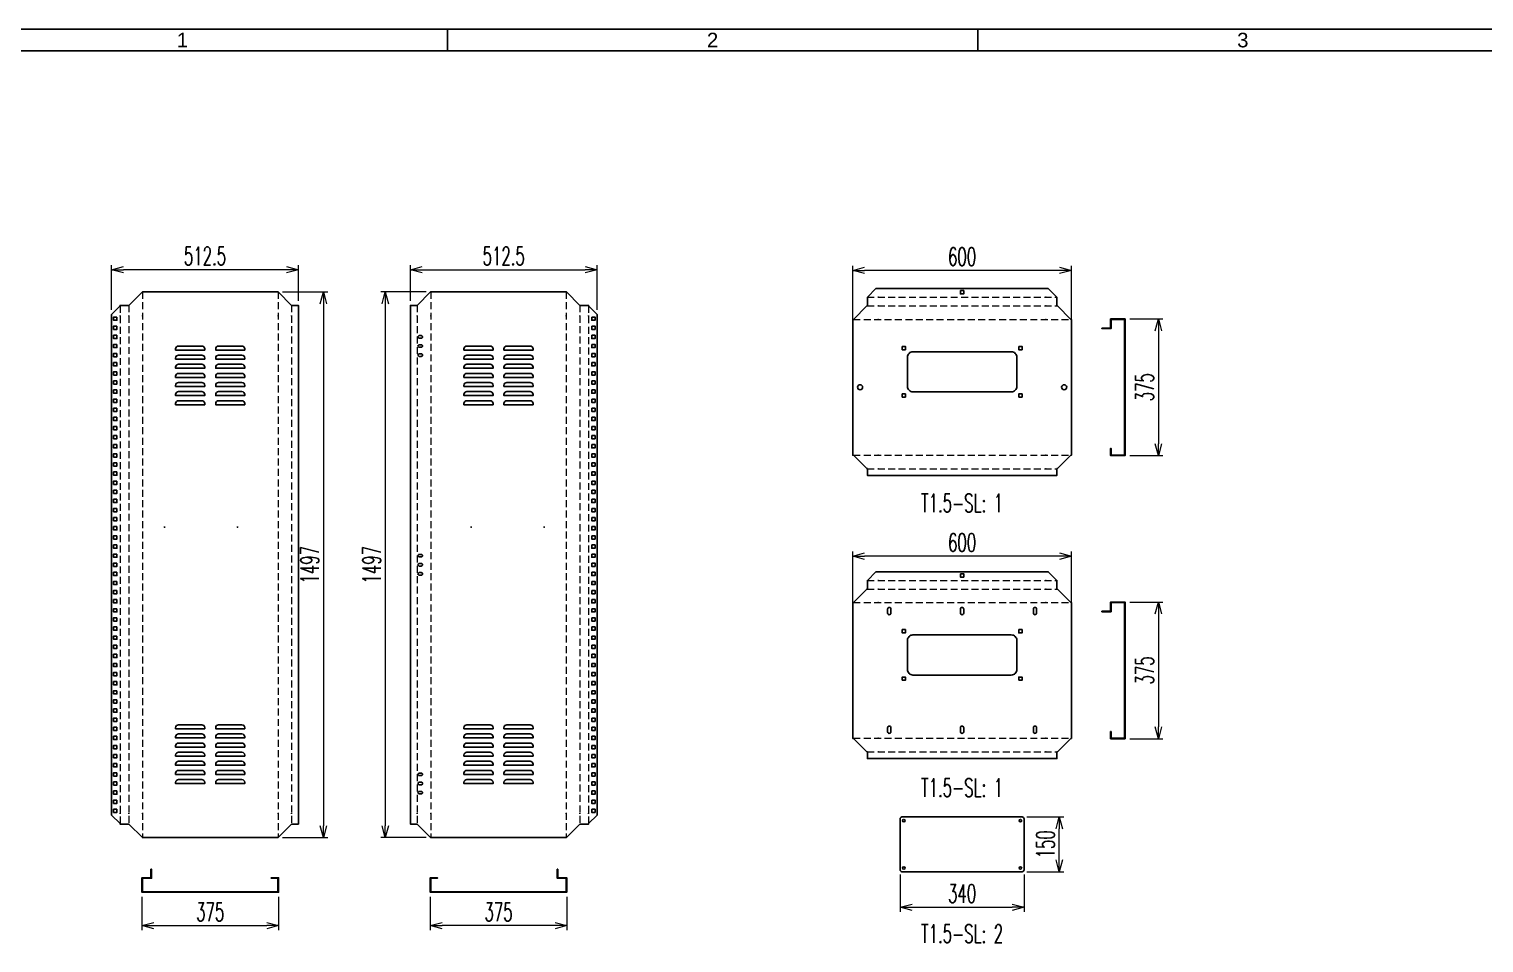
# Model space of a CAD drawing. Header units: millimetres. Extents: x 28713 to 59118, y -54378 to -19615.
# Drawn here: x 41665 to 45658, y -44869 to -42363 of the extents above; entities that cross this region are included whole.
import ezdxf
from ezdxf.enums import TextEntityAlignment as Align

# ---------------------------------------------------------------- set-up
doc = ezdxf.new("R2010")
doc.units = ezdxf.units.MM
doc.header["$LTSCALE"] = 3
doc.linetypes.add('HIDDEN', pattern=[9.525, 6.35, -3.175])
doc.layers.add('@.DM. NÉT ĐỨT', color=8, linetype='HIDDEN', lineweight=9)
for name, color, linetype in [('@.TEXT', 7, 'Continuous'), ('@.VISIBLE', 7, 'Continuous'), ('dim', 7, 'Continuous')]:
    doc.layers.add(name, color=color, linetype=linetype)
doc.styles.add('Ann_w01', font='romans.shx', dxfattribs={"width": 0.6, "bigfont": 'chineset.shx'})
doc.styles.add('Arial', font='arial.ttf')
doc.dimstyles.new('Dim 01_SC25', dxfattribs={"dimscale": 25, "dimtxt": 2, "dimasz": 1.3, "dimexe": 0.5, "dimexo": 0.5, "dimgap": 0.5, "dimtad": 1, "dimdec": 1, "dimzin": 12, "dimdsep": 46, "dimtxsty": 'Ann_w01', "dimblk": 'OPEN30', "dimcen": 1.5, "dimclrd": 6, "dimclre": 6, "dimclrt": 3, "dimadec": 1, "dimazin": 3, "dimtm": 1e-09, "dimtfac": 1, "dimtdec": 1, "dimtmove": 0, "dimatfit": 3, "dimldrblk": 'OPEN30', "dimfxl": 1, "dimtolj": 1, "dimlwd": 20, "dimlwe": 20, "dimarcsym": 0})

# ---------------------------------------------------------------- blocks, each defined once
blk = doc.blocks.new('_Open30')
at = {"color": 0, "linetype": 'ByBlock', "lineweight": -2}
for p, q in [((-1, 0.27), (0, 0)), ((0, 0), (-1, -0.27)), ((0, 0), (-1, 0))]:
    blk.add_line(p, q, dxfattribs=at)
blk = doc.blocks.new('*D158')
at = {"layer": 'Defpoints', "color": 0, "transparency": 16777216}
for p in [(42766, -44730.3), (43141, -44730.3), (42766, -44821.5)]:
    blk.add_point(p, dxfattribs=at)
at = {"layer": 'dim', "color": 6, "lineweight": 20, "transparency": 16777216}
for p, q in [((42766, -44742.8), (42766, -44834)), ((43141, -44742.8), (43141, -44834)), ((43108.5, -44821.5), (42798.5, -44821.5))]:
    blk.add_line(p, q, dxfattribs=at)
at = {"layer": 'dim', "color": 6, "lineweight": 20, "transparency": 16777216, "xscale": 32.5, "yscale": 32.5, "zscale": 32.5, "rotation": 180}
blk.add_blockref('_Open30', (42766, -44821.5), dxfattribs=at)
at = {"layer": 'dim', "color": 6, "lineweight": 20, "transparency": 16777216, "xscale": 32.5, "yscale": 32.5, "zscale": 32.5}
blk.add_blockref('_Open30', (43141, -44821.5), dxfattribs=at)
at = {"layer": 'dim', "color": 3, "transparency": 16777216, "insert": (42953.5, -44784), "char_height": 50, "attachment_point": 5, "style": 'Ann_w01'}
blk.add_mtext('\\A1;375', dxfattribs=at)
blk = doc.blocks.new('*D159')
at = {"layer": 'Defpoints', "color": 0, "transparency": 16777216}
for p in [(42767.3, -43083.3), (42642.8, -44580.3), (42767.3, -44580.3)]:
    blk.add_point(p, dxfattribs=at)
at = {"layer": 'dim', "color": 6, "lineweight": 20, "transparency": 16777216}
for p, q in [((42754.8, -43083.3), (42630.3, -43083.3)), ((42642.8, -43115.8), (42642.8, -44547.8)), ((42754.8, -44580.3), (42630.3, -44580.3))]:
    blk.add_line(p, q, dxfattribs=at)
at = {"layer": 'dim', "color": 6, "lineweight": 20, "transparency": 16777216, "xscale": 32.5, "yscale": 32.5, "zscale": 32.5}
for p, rotation in [((42642.8, -43083.3), 90), ((42642.8, -44580.3), 270)]:
    blk.add_blockref('_Open30', p, dxfattribs=dict(at, rotation=rotation))
at = {"layer": 'dim', "color": 3, "transparency": 16777216, "insert": (42605.3, -43831.8), "char_height": 50, "attachment_point": 5, "rotation": 90, "style": 'Ann_w01'}
blk.add_mtext('\\A1;1497', dxfattribs=at)
blk = doc.blocks.new('*D160')
at = {"layer": 'Defpoints', "color": 0, "transparency": 16777216}
for p in [(43224.1, -43022.4), (42711.6, -43120.3), (43224.1, -43145.3)]:
    blk.add_point(p, dxfattribs=at)
at = {"layer": 'dim', "color": 6, "lineweight": 20, "transparency": 16777216}
for p, q in [((42711.6, -43107.8), (42711.6, -43009.9)), ((42744.1, -43022.4), (43191.6, -43022.4)), ((43224.1, -43132.8), (43224.1, -43009.9))]:
    blk.add_line(p, q, dxfattribs=at)
at = {"layer": 'dim', "color": 6, "lineweight": 20, "transparency": 16777216, "xscale": 32.5, "yscale": 32.5, "zscale": 32.5, "rotation": 180}
blk.add_blockref('_Open30', (42711.6, -43022.4), dxfattribs=at)
at = {"layer": 'dim', "color": 6, "lineweight": 20, "transparency": 16777216, "xscale": 32.5, "yscale": 32.5, "zscale": 32.5}
blk.add_blockref('_Open30', (43224.1, -43022.4), dxfattribs=at)
at = {"layer": 'dim', "color": 3, "transparency": 16777216, "insert": (42967.8, -42984.9), "char_height": 50, "attachment_point": 5, "style": 'Ann_w01'}
blk.add_mtext('\\A1;512.5', dxfattribs=at)
blk = doc.blocks.new('*D161')
at = {"layer": 'Defpoints', "color": 0, "transparency": 16777216}
for p in [(41974.8, -44730.3), (42349.8, -44730.3), (42349.8, -44821.5)]:
    blk.add_point(p, dxfattribs=at)
at = {"layer": 'dim', "color": 6, "lineweight": 20, "transparency": 16777216}
for p, q in [((41974.8, -44742.8), (41974.8, -44834)), ((42349.8, -44742.8), (42349.8, -44834)), ((42007.3, -44821.5), (42317.3, -44821.5))]:
    blk.add_line(p, q, dxfattribs=at)
at = {"layer": 'dim', "color": 6, "lineweight": 20, "transparency": 16777216, "xscale": 32.5, "yscale": 32.5, "zscale": 32.5, "rotation": 180}
blk.add_blockref('_Open30', (41974.8, -44821.5), dxfattribs=at)
at = {"layer": 'dim', "color": 6, "lineweight": 20, "transparency": 16777216, "xscale": 32.5, "yscale": 32.5, "zscale": 32.5}
blk.add_blockref('_Open30', (42349.8, -44821.5), dxfattribs=at)
at = {"layer": 'dim', "color": 3, "transparency": 16777216, "insert": (42162.3, -44784), "char_height": 50, "attachment_point": 5, "style": 'Ann_w01'}
blk.add_mtext('\\A1;375', dxfattribs=at)
blk = doc.blocks.new('*D162')
at = {"layer": 'Defpoints', "color": 0, "transparency": 16777216}
for p in [(42348.5, -43083.3), (42348.5, -44580.3), (42473, -44580.3)]:
    blk.add_point(p, dxfattribs=at)
at = {"layer": 'dim', "color": 6, "lineweight": 20, "transparency": 16777216}
for p, q in [((42361, -43083.3), (42485.5, -43083.3)), ((42473, -43115.8), (42473, -44547.8)), ((42361, -44580.3), (42485.5, -44580.3))]:
    blk.add_line(p, q, dxfattribs=at)
at = {"layer": 'dim', "color": 6, "lineweight": 20, "transparency": 16777216, "xscale": 32.5, "yscale": 32.5, "zscale": 32.5}
for p, rotation in [((42473, -43083.3), 90), ((42473, -44580.3), 270)]:
    blk.add_blockref('_Open30', p, dxfattribs=dict(at, rotation=rotation))
at = {"layer": 'dim', "color": 3, "transparency": 16777216, "insert": (42435.5, -43831.8), "char_height": 50, "attachment_point": 5, "rotation": 90, "style": 'Ann_w01'}
blk.add_mtext('\\A1;1497', dxfattribs=at)
blk = doc.blocks.new('*D163')
at = {"layer": 'Defpoints', "color": 0, "transparency": 16777216}
for p in [(41891.7, -43022.4), (41891.7, -43145.3), (42404.2, -43120.3)]:
    blk.add_point(p, dxfattribs=at)
at = {"layer": 'dim', "color": 6, "lineweight": 20, "transparency": 16777216}
for p, q in [((41891.7, -43132.8), (41891.7, -43009.9)), ((42371.7, -43022.4), (41924.2, -43022.4)), ((42404.2, -43107.8), (42404.2, -43009.9))]:
    blk.add_line(p, q, dxfattribs=at)
at = {"layer": 'dim', "color": 6, "lineweight": 20, "transparency": 16777216, "xscale": 32.5, "yscale": 32.5, "zscale": 32.5, "rotation": 180}
blk.add_blockref('_Open30', (41891.7, -43022.4), dxfattribs=at)
at = {"layer": 'dim', "color": 6, "lineweight": 20, "transparency": 16777216, "xscale": 32.5, "yscale": 32.5, "zscale": 32.5}
blk.add_blockref('_Open30', (42404.2, -43022.4), dxfattribs=at)
at = {"layer": 'dim', "color": 3, "transparency": 16777216, "insert": (42148, -42984.9), "char_height": 50, "attachment_point": 5, "style": 'Ann_w01'}
blk.add_mtext('\\A1;512.5', dxfattribs=at)
blk = doc.blocks.new('*D164')
at = {"layer": 'Defpoints', "color": 0, "transparency": 16777216}
for p in [(44673, -43934.3), (44673, -44309.3), (44764.2, -44309.3)]:
    blk.add_point(p, dxfattribs=at)
at = {"layer": 'dim', "color": 6, "lineweight": 20, "transparency": 16777216}
for p, q in [((44685.5, -43934.3), (44776.7, -43934.3)), ((44764.2, -43966.8), (44764.2, -44276.8)), ((44685.5, -44309.3), (44776.7, -44309.3))]:
    blk.add_line(p, q, dxfattribs=at)
at = {"layer": 'dim', "color": 6, "lineweight": 20, "transparency": 16777216, "xscale": 32.5, "yscale": 32.5, "zscale": 32.5}
for p, rotation in [((44764.2, -43934.3), 90), ((44764.2, -44309.3), 270)]:
    blk.add_blockref('_Open30', p, dxfattribs=dict(at, rotation=rotation))
at = {"layer": 'dim', "color": 3, "transparency": 16777216, "insert": (44726.7, -44121.8), "char_height": 50, "attachment_point": 5, "rotation": 90, "style": 'Ann_w01'}
blk.add_mtext('\\A1;375', dxfattribs=at)
blk = doc.blocks.new('*D165')
at = {"layer": 'Defpoints', "color": 0, "transparency": 16777216}
for p in [(43925.7, -43808.3), (43925.7, -44308), (44525.7, -44308)]:
    blk.add_point(p, dxfattribs=at)
at = {"layer": 'dim', "color": 6, "lineweight": 20, "transparency": 16777216}
for p, q in [((43925.7, -44295.5), (43925.7, -43795.8)), ((44493.2, -43808.3), (43958.2, -43808.3)), ((44525.7, -44295.5), (44525.7, -43795.8))]:
    blk.add_line(p, q, dxfattribs=at)
at = {"layer": 'dim', "color": 6, "lineweight": 20, "transparency": 16777216, "xscale": 32.5, "yscale": 32.5, "zscale": 32.5, "rotation": 180}
blk.add_blockref('_Open30', (43925.7, -43808.3), dxfattribs=at)
at = {"layer": 'dim', "color": 6, "lineweight": 20, "transparency": 16777216, "xscale": 32.5, "yscale": 32.5, "zscale": 32.5}
blk.add_blockref('_Open30', (44525.7, -43808.3), dxfattribs=at)
at = {"layer": 'dim', "color": 3, "transparency": 16777216, "insert": (44225.7, -43770.8), "char_height": 50, "attachment_point": 5, "style": 'Ann_w01'}
blk.add_mtext('\\A1;600', dxfattribs=at)
blk = doc.blocks.new('*D166')
at = {"layer": 'Defpoints', "color": 0, "transparency": 16777216}
for p in [(44673, -43157.5), (44673, -43532.5), (44764.2, -43532.5)]:
    blk.add_point(p, dxfattribs=at)
at = {"layer": 'dim', "color": 6, "lineweight": 20, "transparency": 16777216}
for p, q in [((44685.5, -43157.5), (44776.7, -43157.5)), ((44764.2, -43190), (44764.2, -43500)), ((44685.5, -43532.5), (44776.7, -43532.5))]:
    blk.add_line(p, q, dxfattribs=at)
at = {"layer": 'dim', "color": 6, "lineweight": 20, "transparency": 16777216, "xscale": 32.5, "yscale": 32.5, "zscale": 32.5}
for p, rotation in [((44764.2, -43157.5), 90), ((44764.2, -43532.5), 270)]:
    blk.add_blockref('_Open30', p, dxfattribs=dict(at, rotation=rotation))
at = {"layer": 'dim', "color": 3, "transparency": 16777216, "insert": (44726.7, -43345), "char_height": 50, "attachment_point": 5, "rotation": 90, "style": 'Ann_w01'}
blk.add_mtext('\\A1;375', dxfattribs=at)
blk = doc.blocks.new('*D167')
at = {"layer": 'Defpoints', "color": 0, "transparency": 16777216}
for p in [(43925.7, -43024.3), (43925.7, -43531.2), (44525.7, -43531.2)]:
    blk.add_point(p, dxfattribs=at)
at = {"layer": 'dim', "color": 6, "lineweight": 20, "transparency": 16777216}
for p, q in [((43925.7, -43518.7), (43925.7, -43011.8)), ((44493.2, -43024.3), (43958.2, -43024.3)), ((44525.7, -43518.7), (44525.7, -43011.8))]:
    blk.add_line(p, q, dxfattribs=at)
at = {"layer": 'dim', "color": 6, "lineweight": 20, "transparency": 16777216, "xscale": 32.5, "yscale": 32.5, "zscale": 32.5, "rotation": 180}
blk.add_blockref('_Open30', (43925.7, -43024.3), dxfattribs=at)
at = {"layer": 'dim', "color": 6, "lineweight": 20, "transparency": 16777216, "xscale": 32.5, "yscale": 32.5, "zscale": 32.5}
blk.add_blockref('_Open30', (44525.7, -43024.3), dxfattribs=at)
at = {"layer": 'dim', "color": 3, "transparency": 16777216, "insert": (44225.7, -42986.8), "char_height": 50, "attachment_point": 5, "style": 'Ann_w01'}
blk.add_mtext('\\A1;600', dxfattribs=at)
blk = doc.blocks.new('*D168')
at = {"layer": 'Defpoints', "color": 0, "transparency": 16777216}
for p in [(44055.7, -44668.7), (44395.7, -44668.7), (44395.7, -44771.2)]:
    blk.add_point(p, dxfattribs=at)
at = {"layer": 'dim', "color": 6, "lineweight": 20, "transparency": 16777216}
for p, q in [((44055.7, -44681.2), (44055.7, -44783.7)), ((44395.7, -44681.2), (44395.7, -44783.7)), ((44088.2, -44771.2), (44363.2, -44771.2))]:
    blk.add_line(p, q, dxfattribs=at)
at = {"layer": 'dim', "color": 6, "lineweight": 20, "transparency": 16777216, "xscale": 32.5, "yscale": 32.5, "zscale": 32.5, "rotation": 180}
blk.add_blockref('_Open30', (44055.7, -44771.2), dxfattribs=at)
at = {"layer": 'dim', "color": 6, "lineweight": 20, "transparency": 16777216, "xscale": 32.5, "yscale": 32.5, "zscale": 32.5}
blk.add_blockref('_Open30', (44395.7, -44771.2), dxfattribs=at)
at = {"layer": 'dim', "color": 3, "transparency": 16777216, "insert": (44225.7, -44733.7), "char_height": 50, "attachment_point": 5, "style": 'Ann_w01'}
blk.add_mtext('\\A1;340', dxfattribs=at)
blk = doc.blocks.new('*D169')
at = {"layer": 'Defpoints', "color": 0, "transparency": 16777216}
for p in [(44390.7, -44523.7), (44492.1, -44523.7), (44390.7, -44673.7)]:
    blk.add_point(p, dxfattribs=at)
at = {"layer": 'dim', "color": 6, "lineweight": 20, "transparency": 16777216}
for p, q in [((44403.2, -44523.7), (44504.6, -44523.7)), ((44492.1, -44641.2), (44492.1, -44556.2)), ((44403.2, -44673.7), (44504.6, -44673.7))]:
    blk.add_line(p, q, dxfattribs=at)
at = {"layer": 'dim', "color": 6, "lineweight": 20, "transparency": 16777216, "xscale": 32.5, "yscale": 32.5, "zscale": 32.5}
for p, rotation in [((44492.1, -44523.7), 90), ((44492.1, -44673.7), 270)]:
    blk.add_blockref('_Open30', p, dxfattribs=dict(at, rotation=rotation))
at = {"layer": 'dim', "color": 3, "transparency": 16777216, "insert": (44454.6, -44598.7), "char_height": 50, "attachment_point": 5, "rotation": 90, "style": 'Ann_w01'}
blk.add_mtext('\\A1;150', dxfattribs=at)
blk = doc.blocks.new('KHUNG BAN VE (Made by Tung)')
at = {"layer": '@.VISIBLE', "color": 8}
for p, q in [((75.75, 207), (75.75, 210)), ((148.5, 207), (148.5, 210))]:
    blk.add_line(p, q, dxfattribs=at)
for points in [[(0, 0), (297, 0), (297, 210), (0, 210)], [(3, 3), (294, 3), (294, 207), (3, 207)]]:
    blk.add_lwpolyline(points, close=True, dxfattribs=at)
at = {"layer": '@.TEXT', "color": 1, "style": 'Arial'}
for s, p in [('1', (39.375, 208.5)), ('2', (112.125, 208.5)), ('3', (184.875, 208.5))]:
    blk.add_text(s, height=2, dxfattribs=at).set_placement(p, align=Align.MIDDLE_CENTER)
for tag, height, p in [('DESIGNER_NAME', 2, (38, 15.5)), ('PROJECT_CODE', 2, (258.5, 15.5)), ('SCALE', 2, (289, 15.5)), ('APPROVED_NAME', 2, (38, 10.5)), ('DRAWING_NAME', 4, (173, 8)), ('CUSTOMER_NAME', 2, (258.5, 10.5)), ('PAGE', 2, (289, 10.5)), ('TOTAL', 2, (289, 5.5))]:
    blk.add_attdef(tag, text='', height=height, dxfattribs=at).set_placement(p, align=Align.MIDDLE_CENTER)

msp = doc.modelspace()

# ---------------------------------------------------------------- linework, layer by layer
at = {"color": 1}
for p, q in [((43996.64, -43098.03), (43994.64, -43098.03)), ((44454.76, -43098.03), (44456.76, -43098.03)), ((41915.31, -43148.25), (41915.31, -43150.25)), ((41939.01, -43148.25), (41939.01, -43150.25)), ((41976.21, -43148.25), (41976.21, -43150.25)), ((42348.41, -43148.25), (42348.41, -43150.25)), ((42385.61, -43148.25), (42385.61, -43150.25)), ((42730.15, -43148.25), (42730.15, -43150.25)), ((42767.35, -43148.25), (42767.35, -43150.25)), ((43139.55, -43148.25), (43139.55, -43150.25)), ((43176.75, -43148.25), (43176.75, -43150.25)), ((43200.45, -43148.25), (43200.45, -43150.25)), ((43996.64, -43121.73), (43994.64, -43121.73)), ((44454.76, -43121.73), (44456.76, -43121.73)), ((43996.64, -43158.93), (43994.64, -43158.93)), ((44454.76, -43158.93), (44456.76, -43158.93)), ((43996.64, -43531.13), (43994.64, -43531.13)), ((44454.76, -43531.13), (44456.76, -43531.13)), ((43996.64, -43568.33), (43994.64, -43568.33)), ((44454.76, -43568.33), (44456.76, -43568.33)), ((42038.31, -43728.33), (42036.31, -43728.33)), ((42037.31, -43727.33), (42037.31, -43729.33)), ((42238.31, -43728.33), (42236.31, -43728.33)), ((42237.31, -43727.33), (42237.31, -43729.33)), ((42877.45, -43728.33), (42879.45, -43728.33)), ((42878.45, -43727.33), (42878.45, -43729.33)), ((43077.45, -43728.33), (43079.45, -43728.33)), ((43078.45, -43727.33), (43078.45, -43729.33)), ((43996.64, -43874.76), (43994.64, -43874.76)), ((44454.76, -43874.76), (44456.76, -43874.76)), ((43996.64, -43898.46), (43994.64, -43898.46)), ((44454.76, -43898.46), (44456.76, -43898.46)), ((43996.64, -43935.66), (43994.64, -43935.66)), ((44454.76, -43935.66), (44456.76, -43935.66)), ((43996.64, -44307.86), (43994.64, -44307.86)), ((44454.76, -44307.86), (44456.76, -44307.86)), ((43996.64, -44345.06), (43994.64, -44345.06)), ((44454.76, -44345.06), (44456.76, -44345.06)), ((41915.31, -44515.42), (41915.31, -44513.42)), ((41939.01, -44515.42), (41939.01, -44513.42)), ((41976.21, -44515.42), (41976.21, -44513.42)), ((42348.41, -44515.42), (42348.41, -44513.42)), ((42385.61, -44515.42), (42385.61, -44513.42)), ((42730.15, -44515.42), (42730.15, -44513.42)), ((42767.35, -44515.42), (42767.35, -44513.42)), ((43139.55, -44515.42), (43139.55, -44513.42)), ((43176.75, -44515.42), (43176.75, -44513.42)), ((43200.45, -44515.42), (43200.45, -44513.42))]:
    msp.add_line(p, q, dxfattribs=at)
for points in [[(44525.7, -43158.83), (44525.7, -43531.23), (44524.2, -43531.23), (44487.2, -43568.23), (44485.7, -43568.23), (44485.7, -43586.93), (43965.7, -43586.93), (43965.7, -43568.23), (43964.2, -43568.23), (43927.2, -43531.23), (43925.7, -43531.23), (43925.7, -43158.83), (43927.2, -43158.83), (43964.2, -43121.83), (43965.7, -43121.83), (43965.7, -43097.93), (43989.2, -43074.43), (44462.2, -43074.43), (44485.7, -43097.93), (44485.7, -43121.83), (44487.2, -43121.83), (44524.2, -43158.83)], [(42348.51, -44580.33), (41976.11, -44580.33), (41939.11, -44543.33), (41915.21, -44543.33), (41915.21, -44541.83), (41891.71, -44518.33), (41891.71, -43145.33), (41915.21, -43121.83), (41915.21, -43120.33), (41939.11, -43120.33), (41976.11, -43083.33), (42348.51, -43083.33), (42385.51, -43120.33), (42404.21, -43120.33), (42404.21, -44543.33), (42385.51, -44543.33)], [(42767.25, -44580.33), (43139.65, -44580.33), (43176.65, -44543.33), (43200.55, -44543.33), (43200.55, -44541.83), (43224.05, -44518.33), (43224.05, -43145.33), (43200.55, -43121.83), (43200.55, -43120.33), (43176.65, -43120.33), (43139.65, -43083.33), (42767.25, -43083.33), (42730.25, -43120.33), (42711.55, -43120.33), (42711.55, -44543.33), (42730.25, -44543.33)], [(44221.2, -43079.93), (44230.2, -43079.93), (44230.2, -43088.93), (44221.2, -43088.93)], [(41906.21, -43152.33), (41897.21, -43152.33), (41897.21, -43161.33), (41906.21, -43161.33)], [(43209.55, -43152.33), (43218.55, -43152.33), (43218.55, -43161.33), (43209.55, -43161.33)], [(41906.21, -43177.33), (41897.21, -43177.33), (41897.21, -43186.33), (41906.21, -43186.33)], [(43209.55, -43177.33), (43218.55, -43177.33), (43218.55, -43186.33), (43209.55, -43186.33)], [(44609.5, -43182.53), (44633, -43182.53), (44633, -43157.53), (44673, -43157.53), (44673, -43532.53), (44633, -43532.53), (44633, -43512.53), (44634.5, -43512.53), (44634.5, -43531.03), (44671.5, -43531.03), (44671.5, -43159.03), (44634.5, -43159.03), (44634.5, -43184.03), (44609.5, -43184.03)], [(41906.21, -43202.33), (41897.21, -43202.33), (41897.21, -43211.33), (41906.21, -43211.33)], [(41906.21, -43227.33), (41897.21, -43227.33), (41897.21, -43236.33), (41906.21, -43236.33)], [(43209.55, -43202.33), (43218.55, -43202.33), (43218.55, -43211.33), (43209.55, -43211.33)], [(43209.55, -43227.33), (43218.55, -43227.33), (43218.55, -43236.33), (43209.55, -43236.33)], [(44061.2, -43233.03), (44070.2, -43233.03), (44070.2, -43242.03), (44061.2, -43242.03)], [(44381.2, -43233.03), (44390.2, -43233.03), (44390.2, -43242.03), (44381.2, -43242.03)], [(41906.21, -43252.33), (41897.21, -43252.33), (41897.21, -43261.33), (41906.21, -43261.33)], [(43209.55, -43252.33), (43218.55, -43252.33), (43218.55, -43261.33), (43209.55, -43261.33)], [(41906.21, -43277.33), (41897.21, -43277.33), (41897.21, -43286.33), (41906.21, -43286.33)], [(41906.21, -43302.33), (41897.21, -43302.33), (41897.21, -43311.33), (41906.21, -43311.33)], [(43209.55, -43277.33), (43218.55, -43277.33), (43218.55, -43286.33), (43209.55, -43286.33)], [(43209.55, -43302.33), (43218.55, -43302.33), (43218.55, -43311.33), (43209.55, -43311.33)], [(41906.21, -43327.33), (41897.21, -43327.33), (41897.21, -43336.33), (41906.21, -43336.33)], [(41906.21, -43352.33), (41897.21, -43352.33), (41897.21, -43361.33), (41906.21, -43361.33)], [(43209.55, -43327.33), (43218.55, -43327.33), (43218.55, -43336.33), (43209.55, -43336.33)], [(43209.55, -43352.33), (43218.55, -43352.33), (43218.55, -43361.33), (43209.55, -43361.33)], [(41906.21, -43377.33), (41897.21, -43377.33), (41897.21, -43386.33), (41906.21, -43386.33)], [(43209.55, -43377.33), (43218.55, -43377.33), (43218.55, -43386.33), (43209.55, -43386.33)], [(44061.2, -43372.03), (44070.2, -43372.03), (44070.2, -43363.03), (44061.2, -43363.03)], [(44381.2, -43372.03), (44390.2, -43372.03), (44390.2, -43363.03), (44381.2, -43363.03)], [(41906.21, -43402.33), (41897.21, -43402.33), (41897.21, -43411.33), (41906.21, -43411.33)], [(41906.21, -43427.33), (41897.21, -43427.33), (41897.21, -43436.33), (41906.21, -43436.33)], [(43209.55, -43402.33), (43218.55, -43402.33), (43218.55, -43411.33), (43209.55, -43411.33)], [(43209.55, -43427.33), (43218.55, -43427.33), (43218.55, -43436.33), (43209.55, -43436.33)], [(41906.21, -43452.33), (41897.21, -43452.33), (41897.21, -43461.33), (41906.21, -43461.33)], [(43209.55, -43452.33), (43218.55, -43452.33), (43218.55, -43461.33), (43209.55, -43461.33)], [(41906.21, -43477.33), (41897.21, -43477.33), (41897.21, -43486.33), (41906.21, -43486.33)], [(41906.21, -43502.33), (41897.21, -43502.33), (41897.21, -43511.33), (41906.21, -43511.33)], [(43209.55, -43477.33), (43218.55, -43477.33), (43218.55, -43486.33), (43209.55, -43486.33)], [(43209.55, -43502.33), (43218.55, -43502.33), (43218.55, -43511.33), (43209.55, -43511.33)], [(41906.21, -43527.33), (41897.21, -43527.33), (41897.21, -43536.33), (41906.21, -43536.33)], [(41906.21, -43552.33), (41897.21, -43552.33), (41897.21, -43561.33), (41906.21, -43561.33)], [(43209.55, -43527.33), (43218.55, -43527.33), (43218.55, -43536.33), (43209.55, -43536.33)], [(43209.55, -43552.33), (43218.55, -43552.33), (43218.55, -43561.33), (43209.55, -43561.33)], [(41906.21, -43577.33), (41897.21, -43577.33), (41897.21, -43586.33), (41906.21, -43586.33)], [(43209.55, -43577.33), (43218.55, -43577.33), (43218.55, -43586.33), (43209.55, -43586.33)], [(41906.21, -43602.33), (41897.21, -43602.33), (41897.21, -43611.33), (41906.21, -43611.33)], [(41906.21, -43627.33), (41897.21, -43627.33), (41897.21, -43636.33), (41906.21, -43636.33)], [(43209.55, -43602.33), (43218.55, -43602.33), (43218.55, -43611.33), (43209.55, -43611.33)], [(43209.55, -43627.33), (43218.55, -43627.33), (43218.55, -43636.33), (43209.55, -43636.33)], [(41906.21, -43652.33), (41897.21, -43652.33), (41897.21, -43661.33), (41906.21, -43661.33)], [(43209.55, -43652.33), (43218.55, -43652.33), (43218.55, -43661.33), (43209.55, -43661.33)], [(41906.21, -43677.33), (41897.21, -43677.33), (41897.21, -43686.33), (41906.21, -43686.33)], [(41906.21, -43702.33), (41897.21, -43702.33), (41897.21, -43711.33), (41906.21, -43711.33)], [(43209.55, -43677.33), (43218.55, -43677.33), (43218.55, -43686.33), (43209.55, -43686.33)], [(43209.55, -43702.33), (43218.55, -43702.33), (43218.55, -43711.33), (43209.55, -43711.33)], [(41906.21, -43727.33), (41897.21, -43727.33), (41897.21, -43736.33), (41906.21, -43736.33)], [(41906.21, -43752.33), (41897.21, -43752.33), (41897.21, -43761.33), (41906.21, -43761.33)], [(43209.55, -43727.33), (43218.55, -43727.33), (43218.55, -43736.33), (43209.55, -43736.33)], [(43209.55, -43752.33), (43218.55, -43752.33), (43218.55, -43761.33), (43209.55, -43761.33)], [(41906.21, -43777.33), (41897.21, -43777.33), (41897.21, -43786.33), (41906.21, -43786.33)], [(43209.55, -43777.33), (43218.55, -43777.33), (43218.55, -43786.33), (43209.55, -43786.33)], [(41906.21, -43802.33), (41897.21, -43802.33), (41897.21, -43811.33), (41906.21, -43811.33)], [(41906.21, -43827.33), (41897.21, -43827.33), (41897.21, -43836.33), (41906.21, -43836.33)], [(43209.55, -43802.33), (43218.55, -43802.33), (43218.55, -43811.33), (43209.55, -43811.33)], [(43209.55, -43827.33), (43218.55, -43827.33), (43218.55, -43836.33), (43209.55, -43836.33)], [(41906.21, -43852.33), (41897.21, -43852.33), (41897.21, -43861.33), (41906.21, -43861.33)], [(43209.55, -43852.33), (43218.55, -43852.33), (43218.55, -43861.33), (43209.55, -43861.33)], [(44525.7, -43935.56), (44525.7, -44307.96), (44524.2, -44307.96), (44487.2, -44344.96), (44485.7, -44344.96), (44485.7, -44363.66), (43965.7, -44363.66), (43965.7, -44344.96), (43964.2, -44344.96), (43927.2, -44307.96), (43925.7, -44307.96), (43925.7, -43935.56), (43927.2, -43935.56), (43964.2, -43898.56), (43965.7, -43898.56), (43965.7, -43874.66), (43989.2, -43851.16), (44462.2, -43851.16), (44485.7, -43874.66), (44485.7, -43898.56), (44487.2, -43898.56), (44524.2, -43935.56)], [(44221.2, -43856.66), (44230.2, -43856.66), (44230.2, -43865.66), (44221.2, -43865.66)], [(41906.21, -43877.33), (41897.21, -43877.33), (41897.21, -43886.33), (41906.21, -43886.33)], [(41906.21, -43902.33), (41897.21, -43902.33), (41897.21, -43911.33), (41906.21, -43911.33)], [(43209.55, -43877.33), (43218.55, -43877.33), (43218.55, -43886.33), (43209.55, -43886.33)], [(43209.55, -43902.33), (43218.55, -43902.33), (43218.55, -43911.33), (43209.55, -43911.33)], [(41906.21, -43927.33), (41897.21, -43927.33), (41897.21, -43936.33), (41906.21, -43936.33)], [(41906.21, -43952.33), (41897.21, -43952.33), (41897.21, -43961.33), (41906.21, -43961.33)], [(43209.55, -43927.33), (43218.55, -43927.33), (43218.55, -43936.33), (43209.55, -43936.33)], [(43209.55, -43952.33), (43218.55, -43952.33), (43218.55, -43961.33), (43209.55, -43961.33)], [(44609.5, -43959.26), (44633, -43959.26), (44633, -43934.26), (44673, -43934.26), (44673, -44309.26), (44633, -44309.26), (44633, -44289.26), (44634.5, -44289.26), (44634.5, -44307.76), (44671.5, -44307.76), (44671.5, -43935.76), (44634.5, -43935.76), (44634.5, -43960.76), (44609.5, -43960.76)], [(41906.21, -43977.33), (41897.21, -43977.33), (41897.21, -43986.33), (41906.21, -43986.33)], [(43209.55, -43977.33), (43218.55, -43977.33), (43218.55, -43986.33), (43209.55, -43986.33)], [(41906.21, -44002.33), (41897.21, -44002.33), (41897.21, -44011.33), (41906.21, -44011.33)], [(41906.21, -44027.33), (41897.21, -44027.33), (41897.21, -44036.33), (41906.21, -44036.33)], [(43209.55, -44002.33), (43218.55, -44002.33), (43218.55, -44011.33), (43209.55, -44011.33)], [(43209.55, -44027.33), (43218.55, -44027.33), (43218.55, -44036.33), (43209.55, -44036.33)], [(44061.2, -44009.76), (44070.2, -44009.76), (44070.2, -44018.76), (44061.2, -44018.76)], [(44381.2, -44009.76), (44390.2, -44009.76), (44390.2, -44018.76), (44381.2, -44018.76)], [(41906.21, -44052.33), (41897.21, -44052.33), (41897.21, -44061.33), (41906.21, -44061.33)], [(43209.55, -44052.33), (43218.55, -44052.33), (43218.55, -44061.33), (43209.55, -44061.33)], [(41906.21, -44077.33), (41897.21, -44077.33), (41897.21, -44086.33), (41906.21, -44086.33)], [(41906.21, -44102.33), (41897.21, -44102.33), (41897.21, -44111.33), (41906.21, -44111.33)], [(43209.55, -44077.33), (43218.55, -44077.33), (43218.55, -44086.33), (43209.55, -44086.33)], [(43209.55, -44102.33), (43218.55, -44102.33), (43218.55, -44111.33), (43209.55, -44111.33)], [(41906.21, -44127.33), (41897.21, -44127.33), (41897.21, -44136.33), (41906.21, -44136.33)], [(41906.21, -44152.33), (41897.21, -44152.33), (41897.21, -44161.33), (41906.21, -44161.33)], [(43209.55, -44127.33), (43218.55, -44127.33), (43218.55, -44136.33), (43209.55, -44136.33)], [(43209.55, -44152.33), (43218.55, -44152.33), (43218.55, -44161.33), (43209.55, -44161.33)], [(44061.2, -44148.76), (44070.2, -44148.76), (44070.2, -44139.76), (44061.2, -44139.76)], [(44381.2, -44148.76), (44390.2, -44148.76), (44390.2, -44139.76), (44381.2, -44139.76)], [(41906.21, -44177.33), (41897.21, -44177.33), (41897.21, -44186.33), (41906.21, -44186.33)], [(43209.55, -44177.33), (43218.55, -44177.33), (43218.55, -44186.33), (43209.55, -44186.33)], [(41906.21, -44202.33), (41897.21, -44202.33), (41897.21, -44211.33), (41906.21, -44211.33)], [(41906.21, -44227.33), (41897.21, -44227.33), (41897.21, -44236.33), (41906.21, -44236.33)], [(43209.55, -44202.33), (43218.55, -44202.33), (43218.55, -44211.33), (43209.55, -44211.33)], [(43209.55, -44227.33), (43218.55, -44227.33), (43218.55, -44236.33), (43209.55, -44236.33)], [(41906.21, -44252.33), (41897.21, -44252.33), (41897.21, -44261.33), (41906.21, -44261.33)], [(43209.55, -44252.33), (43218.55, -44252.33), (43218.55, -44261.33), (43209.55, -44261.33)], [(41906.21, -44277.33), (41897.21, -44277.33), (41897.21, -44286.33), (41906.21, -44286.33)], [(41906.21, -44302.33), (41897.21, -44302.33), (41897.21, -44311.33), (41906.21, -44311.33)], [(43209.55, -44277.33), (43218.55, -44277.33), (43218.55, -44286.33), (43209.55, -44286.33)], [(43209.55, -44302.33), (43218.55, -44302.33), (43218.55, -44311.33), (43209.55, -44311.33)], [(41906.21, -44327.33), (41897.21, -44327.33), (41897.21, -44336.33), (41906.21, -44336.33)], [(41906.21, -44352.33), (41897.21, -44352.33), (41897.21, -44361.33), (41906.21, -44361.33)], [(43209.55, -44327.33), (43218.55, -44327.33), (43218.55, -44336.33), (43209.55, -44336.33)], [(43209.55, -44352.33), (43218.55, -44352.33), (43218.55, -44361.33), (43209.55, -44361.33)], [(41906.21, -44377.33), (41897.21, -44377.33), (41897.21, -44386.33), (41906.21, -44386.33)], [(43209.55, -44377.33), (43218.55, -44377.33), (43218.55, -44386.33), (43209.55, -44386.33)], [(41906.21, -44402.33), (41897.21, -44402.33), (41897.21, -44411.33), (41906.21, -44411.33)], [(41906.21, -44427.33), (41897.21, -44427.33), (41897.21, -44436.33), (41906.21, -44436.33)], [(43209.55, -44402.33), (43218.55, -44402.33), (43218.55, -44411.33), (43209.55, -44411.33)], [(43209.55, -44427.33), (43218.55, -44427.33), (43218.55, -44436.33), (43209.55, -44436.33)], [(41906.21, -44452.33), (41897.21, -44452.33), (41897.21, -44461.33), (41906.21, -44461.33)], [(43209.55, -44452.33), (43218.55, -44452.33), (43218.55, -44461.33), (43209.55, -44461.33)], [(41906.21, -44477.33), (41897.21, -44477.33), (41897.21, -44486.33), (41906.21, -44486.33)], [(41906.21, -44502.33), (41897.21, -44502.33), (41897.21, -44511.33), (41906.21, -44511.33)], [(43209.55, -44477.33), (43218.55, -44477.33), (43218.55, -44486.33), (43209.55, -44486.33)], [(43209.55, -44502.33), (43218.55, -44502.33), (43218.55, -44511.33), (43209.55, -44511.33)], [(41999.81, -44666.83), (41999.81, -44690.33), (41974.81, -44690.33), (41974.81, -44730.33), (42349.81, -44730.33), (42349.81, -44690.33), (42329.81, -44690.33), (42329.81, -44691.83), (42348.31, -44691.83), (42348.31, -44728.83), (41976.31, -44728.83), (41976.31, -44691.83), (42001.31, -44691.83), (42001.31, -44666.83)], [(43115.95, -44666.83), (43115.95, -44690.33), (43140.95, -44690.33), (43140.95, -44730.33), (42765.95, -44730.33), (42765.95, -44690.33), (42785.95, -44690.33), (42785.95, -44691.83), (42767.45, -44691.83), (42767.45, -44728.83), (43139.45, -44728.83), (43139.45, -44691.83), (43114.45, -44691.83), (43114.45, -44666.83)]]:
    msp.add_lwpolyline(points, close=True)
at = {"color": 2}
for points in [[(42139.31, -43231.83), (42075.31, -43231.83, 0.4142136), (42067.31, -43239.83), (42067.31, -43242.83), (42147.31, -43242.83), (42147.31, -43239.83, 0.4142136)], [(42249.31, -43231.83), (42185.31, -43231.83, 0.4142136), (42177.31, -43239.83), (42177.31, -43242.83), (42257.31, -43242.83), (42257.31, -43239.83, 0.4142136)], [(42930.45, -43231.83), (42866.45, -43231.83, 0.4142136), (42858.45, -43239.83), (42858.45, -43242.83), (42938.45, -43242.83), (42938.45, -43239.83, 0.4142136)], [(43040.45, -43231.83), (42976.45, -43231.83, 0.4142136), (42968.45, -43239.83), (42968.45, -43242.83), (43048.45, -43242.83), (43048.45, -43239.83, 0.4142136)], [(42139.31, -43256.83), (42075.31, -43256.83, 0.4142136), (42067.31, -43264.83), (42067.31, -43267.83), (42147.31, -43267.83), (42147.31, -43264.83, 0.4142136)], [(42249.31, -43256.83), (42185.31, -43256.83, 0.4142136), (42177.31, -43264.83), (42177.31, -43267.83), (42257.31, -43267.83), (42257.31, -43264.83, 0.4142136)], [(42930.45, -43256.83), (42866.45, -43256.83, 0.4142136), (42858.45, -43264.83), (42858.45, -43267.83), (42938.45, -43267.83), (42938.45, -43264.83, 0.4142136)], [(43040.45, -43256.83), (42976.45, -43256.83, 0.4142136), (42968.45, -43264.83), (42968.45, -43267.83), (43048.45, -43267.83), (43048.45, -43264.83, 0.4142136)], [(42139.31, -43281.83), (42075.31, -43281.83, 0.4142136), (42067.31, -43289.83), (42067.31, -43292.83), (42147.31, -43292.83), (42147.31, -43289.83, 0.4142136)], [(42139.31, -43306.83), (42075.31, -43306.83, 0.4142136), (42067.31, -43314.83), (42067.31, -43317.83), (42147.31, -43317.83), (42147.31, -43314.83, 0.4142136)], [(42249.31, -43281.83), (42185.31, -43281.83, 0.4142136), (42177.31, -43289.83), (42177.31, -43292.83), (42257.31, -43292.83), (42257.31, -43289.83, 0.4142136)], [(42249.31, -43306.83), (42185.31, -43306.83, 0.4142136), (42177.31, -43314.83), (42177.31, -43317.83), (42257.31, -43317.83), (42257.31, -43314.83, 0.4142136)], [(42930.45, -43281.83), (42866.45, -43281.83, 0.4142136), (42858.45, -43289.83), (42858.45, -43292.83), (42938.45, -43292.83), (42938.45, -43289.83, 0.4142136)], [(42930.45, -43306.83), (42866.45, -43306.83, 0.4142136), (42858.45, -43314.83), (42858.45, -43317.83), (42938.45, -43317.83), (42938.45, -43314.83, 0.4142136)], [(43040.45, -43281.83), (42976.45, -43281.83, 0.4142136), (42968.45, -43289.83), (42968.45, -43292.83), (43048.45, -43292.83), (43048.45, -43289.83, 0.4142136)], [(43040.45, -43306.83), (42976.45, -43306.83, 0.4142136), (42968.45, -43314.83), (42968.45, -43317.83), (43048.45, -43317.83), (43048.45, -43314.83, 0.4142136)], [(42139.31, -43331.83), (42075.31, -43331.83, 0.4142136), (42067.31, -43339.83), (42067.31, -43342.83), (42147.31, -43342.83), (42147.31, -43339.83, 0.4142136)], [(42249.31, -43331.83), (42185.31, -43331.83, 0.4142136), (42177.31, -43339.83), (42177.31, -43342.83), (42257.31, -43342.83), (42257.31, -43339.83, 0.4142136)], [(42930.45, -43331.83), (42866.45, -43331.83, 0.4142136), (42858.45, -43339.83), (42858.45, -43342.83), (42938.45, -43342.83), (42938.45, -43339.83, 0.4142136)], [(43040.45, -43331.83), (42976.45, -43331.83, 0.4142136), (42968.45, -43339.83), (42968.45, -43342.83), (43048.45, -43342.83), (43048.45, -43339.83, 0.4142136)], [(42139.31, -43356.83), (42075.31, -43356.83, 0.4142136), (42067.31, -43364.83), (42067.31, -43367.83), (42147.31, -43367.83), (42147.31, -43364.83, 0.4142136)], [(42139.31, -43381.83), (42075.31, -43381.83, 0.4142136), (42067.31, -43389.83), (42067.31, -43392.83), (42147.31, -43392.83), (42147.31, -43389.83, 0.4142136)], [(42249.31, -43356.83), (42185.31, -43356.83, 0.4142136), (42177.31, -43364.83), (42177.31, -43367.83), (42257.31, -43367.83), (42257.31, -43364.83, 0.4142136)], [(42249.31, -43381.83), (42185.31, -43381.83, 0.4142136), (42177.31, -43389.83), (42177.31, -43392.83), (42257.31, -43392.83), (42257.31, -43389.83, 0.4142136)], [(42930.45, -43356.83), (42866.45, -43356.83, 0.4142136), (42858.45, -43364.83), (42858.45, -43367.83), (42938.45, -43367.83), (42938.45, -43364.83, 0.4142136)], [(42930.45, -43381.83), (42866.45, -43381.83, 0.4142136), (42858.45, -43389.83), (42858.45, -43392.83), (42938.45, -43392.83), (42938.45, -43389.83, 0.4142136)], [(43040.45, -43356.83), (42976.45, -43356.83, 0.4142136), (42968.45, -43364.83), (42968.45, -43367.83), (43048.45, -43367.83), (43048.45, -43364.83, 0.4142136)], [(43040.45, -43381.83), (42976.45, -43381.83, 0.4142136), (42968.45, -43389.83), (42968.45, -43392.83), (43048.45, -43392.83), (43048.45, -43389.83, 0.4142136)], [(42139.31, -44270.83), (42075.31, -44270.83, 0.4142136), (42067.31, -44278.83), (42067.31, -44281.83), (42147.31, -44281.83), (42147.31, -44278.83, 0.4142136)], [(42249.31, -44270.83), (42185.31, -44270.83, 0.4142136), (42177.31, -44278.83), (42177.31, -44281.83), (42257.31, -44281.83), (42257.31, -44278.83, 0.4142136)], [(42930.45, -44270.83), (42866.45, -44270.83, 0.4142136), (42858.45, -44278.83), (42858.45, -44281.83), (42938.45, -44281.83), (42938.45, -44278.83, 0.4142136)], [(43040.45, -44270.83), (42976.45, -44270.83, 0.4142136), (42968.45, -44278.83), (42968.45, -44281.83), (43048.45, -44281.83), (43048.45, -44278.83, 0.4142136)], [(42139.31, -44295.83), (42075.31, -44295.83, 0.4142136), (42067.31, -44303.83), (42067.31, -44306.83), (42147.31, -44306.83), (42147.31, -44303.83, 0.4142136)], [(42249.31, -44295.83), (42185.31, -44295.83, 0.4142136), (42177.31, -44303.83), (42177.31, -44306.83), (42257.31, -44306.83), (42257.31, -44303.83, 0.4142136)], [(42930.45, -44295.83), (42866.45, -44295.83, 0.4142136), (42858.45, -44303.83), (42858.45, -44306.83), (42938.45, -44306.83), (42938.45, -44303.83, 0.4142136)], [(43040.45, -44295.83), (42976.45, -44295.83, 0.4142136), (42968.45, -44303.83), (42968.45, -44306.83), (43048.45, -44306.83), (43048.45, -44303.83, 0.4142136)], [(42139.31, -44320.83), (42075.31, -44320.83, 0.4142136), (42067.31, -44328.83), (42067.31, -44331.83), (42147.31, -44331.83), (42147.31, -44328.83, 0.4142136)], [(42139.31, -44345.83), (42075.31, -44345.83, 0.4142136), (42067.31, -44353.83), (42067.31, -44356.83), (42147.31, -44356.83), (42147.31, -44353.83, 0.4142136)], [(42249.31, -44320.83), (42185.31, -44320.83, 0.4142136), (42177.31, -44328.83), (42177.31, -44331.83), (42257.31, -44331.83), (42257.31, -44328.83, 0.4142136)], [(42249.31, -44345.83), (42185.31, -44345.83, 0.4142136), (42177.31, -44353.83), (42177.31, -44356.83), (42257.31, -44356.83), (42257.31, -44353.83, 0.4142136)], [(42930.45, -44320.83), (42866.45, -44320.83, 0.4142136), (42858.45, -44328.83), (42858.45, -44331.83), (42938.45, -44331.83), (42938.45, -44328.83, 0.4142136)], [(42930.45, -44345.83), (42866.45, -44345.83, 0.4142136), (42858.45, -44353.83), (42858.45, -44356.83), (42938.45, -44356.83), (42938.45, -44353.83, 0.4142136)], [(43040.45, -44320.83), (42976.45, -44320.83, 0.4142136), (42968.45, -44328.83), (42968.45, -44331.83), (43048.45, -44331.83), (43048.45, -44328.83, 0.4142136)], [(43040.45, -44345.83), (42976.45, -44345.83, 0.4142136), (42968.45, -44353.83), (42968.45, -44356.83), (43048.45, -44356.83), (43048.45, -44353.83, 0.4142136)], [(42139.31, -44370.83), (42075.31, -44370.83, 0.4142136), (42067.31, -44378.83), (42067.31, -44381.83), (42147.31, -44381.83), (42147.31, -44378.83, 0.4142136)], [(42249.31, -44370.83), (42185.31, -44370.83, 0.4142136), (42177.31, -44378.83), (42177.31, -44381.83), (42257.31, -44381.83), (42257.31, -44378.83, 0.4142136)], [(42930.45, -44370.83), (42866.45, -44370.83, 0.4142136), (42858.45, -44378.83), (42858.45, -44381.83), (42938.45, -44381.83), (42938.45, -44378.83, 0.4142136)], [(43040.45, -44370.83), (42976.45, -44370.83, 0.4142136), (42968.45, -44378.83), (42968.45, -44381.83), (43048.45, -44381.83), (43048.45, -44378.83, 0.4142136)], [(42139.31, -44395.83), (42075.31, -44395.83, 0.4142136), (42067.31, -44403.83), (42067.31, -44406.83), (42147.31, -44406.83), (42147.31, -44403.83, 0.4142136)], [(42139.31, -44420.83), (42075.31, -44420.83, 0.4142136), (42067.31, -44428.83), (42067.31, -44431.83), (42147.31, -44431.83), (42147.31, -44428.83, 0.4142136)], [(42249.31, -44395.83), (42185.31, -44395.83, 0.4142136), (42177.31, -44403.83), (42177.31, -44406.83), (42257.31, -44406.83), (42257.31, -44403.83, 0.4142136)], [(42249.31, -44420.83), (42185.31, -44420.83, 0.4142136), (42177.31, -44428.83), (42177.31, -44431.83), (42257.31, -44431.83), (42257.31, -44428.83, 0.4142136)], [(42930.45, -44395.83), (42866.45, -44395.83, 0.4142136), (42858.45, -44403.83), (42858.45, -44406.83), (42938.45, -44406.83), (42938.45, -44403.83, 0.4142136)], [(42930.45, -44420.83), (42866.45, -44420.83, 0.4142136), (42858.45, -44428.83), (42858.45, -44431.83), (42938.45, -44431.83), (42938.45, -44428.83, 0.4142136)], [(43040.45, -44395.83), (42976.45, -44395.83, 0.4142136), (42968.45, -44403.83), (42968.45, -44406.83), (43048.45, -44406.83), (43048.45, -44403.83, 0.4142136)], [(43040.45, -44420.83), (42976.45, -44420.83, 0.4142136), (42968.45, -44428.83), (42968.45, -44431.83), (43048.45, -44431.83), (43048.45, -44428.83, 0.4142136)]]:
    msp.add_lwpolyline(points, format="xyb", close=True, dxfattribs=at)
for points in [[(42732.5, -43206.83), (42732.5, -43206.83, 0.4142136), (42736, -43210.33), (42741.5, -43210.33, 0.4142136), (42745, -43206.83), (42745, -43206.83, 0.4142136), (42741.5, -43203.33), (42736, -43203.33, 0.4142136)], [(42732.5, -43231.83), (42732.5, -43231.83, 0.4142136), (42736, -43235.33), (42741.5, -43235.33, 0.4142136), (42745, -43231.83), (42745, -43231.83, 0.4142136), (42741.5, -43228.33), (42736, -43228.33, 0.4142136)], [(42732.5, -43256.83), (42732.5, -43256.83, 0.4142136), (42736, -43260.33), (42741.5, -43260.33, 0.4142136), (42745, -43256.83), (42745, -43256.83, 0.4142136), (42741.5, -43253.33), (42736, -43253.33, 0.4142136)], [(44090.7, -43357.53), (44360.7, -43357.53, 0.4142136), (44375.7, -43342.53), (44375.7, -43262.53, 0.4142136), (44360.7, -43247.53), (44090.7, -43247.53, 0.4142136), (44075.7, -43262.53), (44075.7, -43342.53, 0.4142136)], [(42732.5, -43806.83), (42732.5, -43806.83, 0.4142136), (42736, -43810.33), (42741.5, -43810.33, 0.4142136), (42745, -43806.83), (42745, -43806.83, 0.4142136), (42741.5, -43803.33), (42736, -43803.33, 0.4142136)], [(42732.5, -43831.83), (42732.5, -43831.83, 0.4142136), (42736, -43835.33), (42741.5, -43835.33, 0.4142136), (42745, -43831.83), (42745, -43831.83, 0.4142136), (42741.5, -43828.33), (42736, -43828.33, 0.4142136)], [(42732.5, -43856.83), (42732.5, -43856.83, 0.4142136), (42736, -43860.33), (42741.5, -43860.33, 0.4142136), (42745, -43856.83), (42745, -43856.83, 0.4142136), (42741.5, -43853.33), (42736, -43853.33, 0.4142136)], [(44021.2, -43964.56), (44021.2, -43953.56, -0.4142136), (44025.7, -43949.06), (44025.7, -43949.06, -0.4142136), (44030.2, -43953.56), (44030.2, -43964.56, -0.4142136), (44025.7, -43969.06), (44025.7, -43969.06, -0.4142136)], [(44221.2, -43964.56), (44221.2, -43953.56, -0.4142136), (44225.7, -43949.06), (44225.7, -43949.06, -0.4142136), (44230.2, -43953.56), (44230.2, -43964.56, -0.4142136), (44225.7, -43969.06), (44225.7, -43969.06, -0.4142136)], [(44421.2, -43964.56), (44421.2, -43953.56, -0.4142136), (44425.7, -43949.06), (44425.7, -43949.06, -0.4142136), (44430.2, -43953.56), (44430.2, -43964.56, -0.4142136), (44425.7, -43969.06), (44425.7, -43969.06, -0.4142136)], [(44090.7, -44134.26), (44360.7, -44134.26, 0.4142136), (44375.7, -44119.26), (44375.7, -44039.26, 0.4142136), (44360.7, -44024.26), (44090.7, -44024.26, 0.4142136), (44075.7, -44039.26), (44075.7, -44119.26, 0.4142136)], [(44021.2, -44278.96), (44021.2, -44289.96, 0.4142136), (44025.7, -44294.46), (44025.7, -44294.46, 0.4142136), (44030.2, -44289.96), (44030.2, -44278.96, 0.4142136), (44025.7, -44274.46), (44025.7, -44274.46, 0.4142136)], [(44221.2, -44278.96), (44221.2, -44289.96, 0.4142136), (44225.7, -44294.46), (44225.7, -44294.46, 0.4142136), (44230.2, -44289.96), (44230.2, -44278.96, 0.4142136), (44225.7, -44274.46), (44225.7, -44274.46, 0.4142136)], [(44421.2, -44278.96), (44421.2, -44289.96, 0.4142136), (44425.7, -44294.46), (44425.7, -44294.46, 0.4142136), (44430.2, -44289.96), (44430.2, -44278.96, 0.4142136), (44425.7, -44274.46), (44425.7, -44274.46, 0.4142136)], [(42732.5, -44406.83), (42732.5, -44406.83, 0.4142136), (42736, -44410.33), (42741.5, -44410.33, 0.4142136), (42745, -44406.83), (42745, -44406.83, 0.4142136), (42741.5, -44403.33), (42736, -44403.33, 0.4142136)], [(42732.5, -44431.83), (42732.5, -44431.83, 0.4142136), (42736, -44435.33), (42741.5, -44435.33, 0.4142136), (42745, -44431.83), (42745, -44431.83, 0.4142136), (42741.5, -44428.33), (42736, -44428.33, 0.4142136)], [(42732.5, -44456.83), (42732.5, -44456.83, 0.4142136), (42736, -44460.33), (42741.5, -44460.33, 0.4142136), (42745, -44456.83), (42745, -44456.83, 0.4142136), (42741.5, -44453.33), (42736, -44453.33, 0.4142136)], [(44060.7, -44673.67), (44390.7, -44673.67, 0.4142136), (44395.7, -44668.67), (44395.7, -44528.67, 0.4142136), (44390.7, -44523.67), (44060.7, -44523.67, 0.4142136), (44055.7, -44528.67), (44055.7, -44668.67, 0.4142136)]]:
    msp.add_lwpolyline(points, format="xyb", close=True)
for centre, radius in [((43945.7, -43345.03), 7), ((44505.7, -43345.03), 7), ((44065.7, -44533.67), 3.5), ((44385.7, -44533.67), 3.5), ((44065.7, -44663.67), 3.5), ((44385.7, -44663.67), 3.5)]:
    msp.add_circle(centre, radius)
at = {"layer": '@.DM. NÉT ĐỨT', "linetype": 'HIDDEN'}
for p, q in [((41939.01, -43120.33), (41939.01, -44543.33)), ((43176.75, -43120.33), (43176.75, -44543.33))]:
    msp.add_line(p, q, dxfattribs=at)
for points in [[(41976.21, -43083.33), (41976.21, -44580.33)], [(42348.41, -43083.33), (42348.41, -44580.33)], [(42767.35, -43083.33), (42767.35, -44580.33)], [(43139.55, -43083.33), (43139.55, -44580.33)], [(43965.7, -43098.03), (44485.7, -43098.03)], [(41915.31, -43121.83), (41915.31, -44541.83)], [(42385.61, -43120.33), (42385.61, -44543.33)], [(42730.15, -43120.33), (42730.15, -44543.33)], [(43200.45, -43121.83), (43200.45, -44541.83)], [(43965.7, -43121.73), (44485.7, -43121.73)], [(43927.2, -43158.93), (44524.2, -43158.93)], [(43927.2, -43531.13), (44524.2, -43531.13)], [(43965.7, -43568.33), (44485.7, -43568.33)], [(43965.7, -43874.76), (44485.7, -43874.76)], [(43965.7, -43898.46), (44485.7, -43898.46)], [(43927.2, -43935.66), (44524.2, -43935.66)], [(43927.2, -44307.86), (44524.2, -44307.86)], [(43965.7, -44345.06), (44485.7, -44345.06)]]:
    msp.add_lwpolyline(points, dxfattribs=at)

# ---------------------------------------------------------------- block references
at = {"layer": '@.VISIBLE', "xscale": 20, "yscale": 20, "zscale": 20}
msp.add_blockref('KHUNG BAN VE (Made by Tung)', (41298.47, -46562.55), dxfattribs=at)

# ---------------------------------------------------------------- texts
at = {"layer": 'dim', "color": 1, "style": 'Ann_w01', "width": 0.6}
for s, p in [('T1.5-SL: 1', (44225.7, -43662.53)), ('T1.5-SL: 1', (44225.7, -44443.17)), ('T1.5-SL: 2', (44225.7, -44843.9))]:
    msp.add_text(s, height=50, dxfattribs=at).set_placement(p, align=Align.MIDDLE_CENTER)

# ---------------------------------------------------------------- dimensions: what is measured, and where the dimension line sits
at = {"layer": 'dim'}
for base, p1, p2, angle, picture, middle in [((41891.71, -43022.36), (42404.21, -43120.33), (41891.71, -43145.33), 180, '*D163', (42147.96, -42984.86)), ((42472.99, -44580.33), (42348.51, -43083.33), (42348.51, -44580.33), 90, '*D162', (42435.49, -43831.83)), ((42642.78, -44580.33), (42767.25, -43083.33), (42767.25, -44580.33), 90, '*D159', (42605.28, -43831.83)), ((44764.16, -43532.53), (44673, -43157.53), (44673, -43532.53), 90, '*D166', (44726.66, -43345.03)), ((44764.16, -44309.26), (44673, -43934.26), (44673, -44309.26), 90, '*D164', (44726.66, -44121.76)), ((44492.09, -44523.67), (44390.7, -44673.67), (44390.7, -44523.67), 90, '*D169', (44454.59, -44598.67)), ((42349.81, -44821.49), (41974.81, -44730.33), (42349.81, -44730.33), 180, '*D161', (42162.31, -44783.99))]:
    dim = msp.add_linear_dim(base=base, p1=p1, p2=p2, angle=angle, dimstyle='Dim 01_SC25', dxfattribs=at)
    dim.commit()
    dim.dimension.update_dxf_attribs({"geometry": picture, "text_midpoint": middle})
for base, p1, p2, picture, middle in [((43224.05, -43022.36), (42711.55, -43120.33), (43224.05, -43145.33), '*D160', (42967.8, -42984.86)), ((43925.7, -43024.26), (44525.7, -43531.23), (43925.7, -43531.23), '*D167', (44225.7, -42986.76)), ((43925.7, -43808.25), (44525.7, -44307.96), (43925.7, -44307.96), '*D165', (44225.7, -43770.75)), ((44395.7, -44771.24), (44055.7, -44668.67), (44395.7, -44668.67), '*D168', (44225.7, -44733.74)), ((42765.95, -44821.49), (43140.95, -44730.33), (42765.95, -44730.33), '*D158', (42953.45, -44783.99))]:
    dim = msp.add_linear_dim(base=base, p1=p1, p2=p2, dimstyle='Dim 01_SC25', dxfattribs=at)
    dim.commit()
    dim.dimension.update_dxf_attribs({"geometry": picture, "text_midpoint": middle})

doc.saveas('drawing.dxf')
